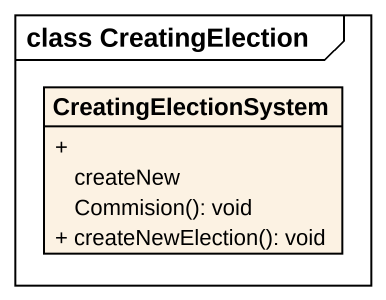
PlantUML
@startuml
mainframe class CreatingElection
hide circle
hide empty members
skinparam classAttributeIconSize 0
class CreatingElectionSystem {
  + createNewCommision(): void
  + createNewElection(): void
}
@enduml
